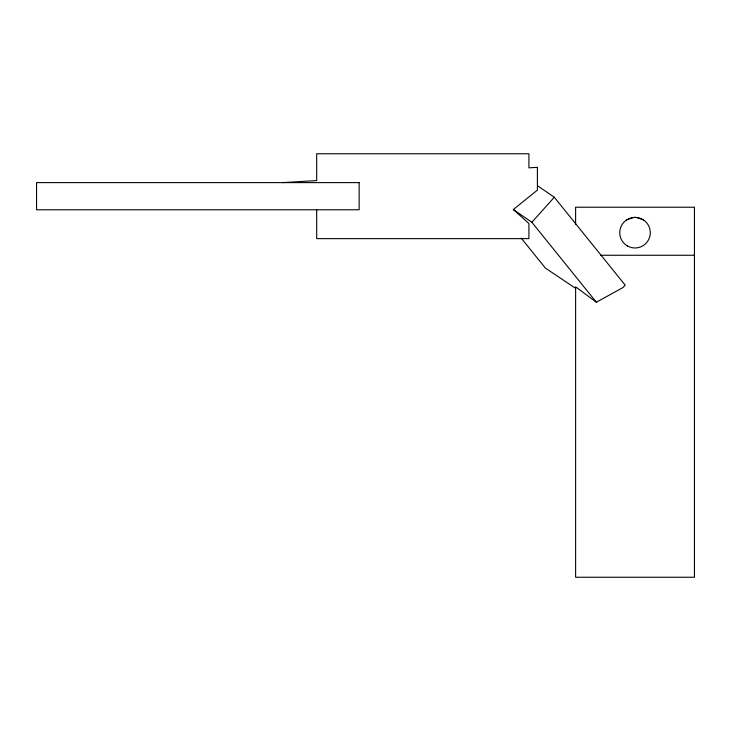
<?xml version="1.0" encoding="UTF-8"?>
<svg xmlns="http://www.w3.org/2000/svg" width="731" height="731" viewBox="0 0 731 731"><rect width="100%" height="100%" fill="white"/><g stroke="black" fill="none" stroke-linecap="round" stroke-linejoin="round"><path stroke-width="1.1" d="M554.299 197.251L625.179 285.145L623.086 287.475L596.35 302.223L531.857 222.251L554.299 197.251L537.404 185.647M316.687 209.779L316.687 238.635L528.915 238.635L528.915 223.512L513.326 209.532L537.404 190.115L537.404 167.326L528.915 167.838L528.915 153.748L316.687 153.748L316.687 180.575L282.733 182.613M626.577 219.958L633.238 217.518A14.995 14.711 0 0 1 637.094 217.555L643.472 219.958M600.507 255.265L694.45 255.265M513.326 209.532L531.857 222.251M575.608 288.334L545.372 268.067L521.23 238.132M596.35 302.223L575.608 286.826L575.608 577.252L694.45 577.252L694.45 207.229L575.608 207.229L575.608 224.518M359.131 182.613L36.55 182.613L36.55 209.779L359.131 209.779L359.131 182.613M627.39 245.927A15.278 15.278 0 0 0 650.307 232.696A15.278 15.278 0 0 0 627.39 219.464A15.278 15.278 0 0 0 627.39 245.927"/></g></svg>
